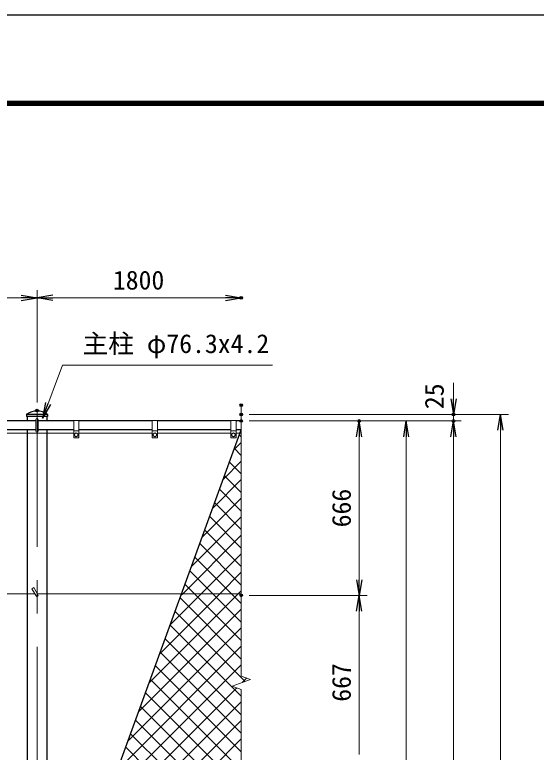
# Model space of a CAD drawing. Units: millimetres, scale not verified. Extents: x -6300 to 6300, y -4455 to 4455.
# Drawn here: x -3152 to -1161, y 1639 to 4455 of the extents above; entities that cross this region are included whole.
import ezdxf
from ezdxf.enums import TextEntityAlignment as Align

# ---------------------------------------------------------------- set-up
doc = ezdxf.new("R2010")
doc.units = ezdxf.units.MM
doc.header["$LTSCALE"] = 20
doc.header["$PDMODE"] = 32
doc.header["$PDSIZE"] = 10
doc.linetypes.add('USER1', pattern=[50.8, 31.75, -6.35, 6.35, -6.35])
for name, color, linetype, lineweight in [('0-0_D-STR1', 1, 'Continuous', 25), ('0-1_D-STR3', 3, 'Continuous', 13), ('0-2_D-BMK', 2, 'USER1', 13), ('0-3_D-STR2', 7, 'Continuous', 13), ('0-4_D-STR-DIM', 7, 'Continuous', 13), ('0-5_0', 7, 'Continuous', 25), ('0-6_Defpoints', 8, 'Continuous', 25), ('0-A_D-STR-TXT', 7, 'Continuous', 13), ('0-C_D-TTL', 7, 'Continuous', 25)]:
    doc.layers.add(name, color=color, linetype=linetype, lineweight=lineweight)
doc.styles.add('ＭＳ ゴシック', font='')
doc.styles.get('ＭＳ ゴシック').set_extended_font_data('MS Gothic')

# ---------------------------------------------------------------- blocks, each defined once
blk = doc.blocks.new('_Open')
at = {"layer": '0-5_0'}
blk.add_line((-20, 3.333), (0, 0), dxfattribs=at)
blk.add_lwpolyline([(-20, -3.333), (0, 0), (-20, 0)], dxfattribs=at)

msp = doc.modelspace()

# ---------------------------------------------------------------- linework, layer by layer
at = {"layer": '0-0_D-STR1'}
for p, q in [((-3107.2, 2929.07), (-3107.2, 2921.01)), ((-3027, 2929.01), (-3107.2, 2929.01)), ((-3027, 2929.07), (-3027, 2921.01)), ((-3071.1, 2904.01), (-3207.1, 2904.01)), ((-3027, 2921.01), (-3107.2, 2921.01)), ((-3105.25, 2921.01), (-3105.25, 2904.01)), ((-2927.1, 2904.01), (-3063.1, 2904.01)), ((-3028.95, 2904.01), (-3028.95, 2921.01)), ((-2627.1, 2904.01), (-2907.1, 2904.01)), ((-2327.1, 2904.01), (-2607.1, 2904.01)), ((-2287.1, 2904.01), (-2307.1, 2904.01)), ((-3071.1, 2870.01), (-3207.1, 2870.01)), ((-3105.25, 2870.01), (-3105.25, 921.01)), ((-2927.1, 2870.01), (-3063.1, 2870.01)), ((-3028.95, 921.01), (-3028.95, 2870.01)), ((-2627.1, 2870.01), (-2907.1, 2870.01)), ((-2327.1, 2870.01), (-2607.1, 2870.01)), ((-2287.1, 2870.01), (-2307.1, 2870.01))]:
    msp.add_line(p, q, dxfattribs=at)
for centre, radius, start, end in [((-3105.7, 2929.07), 1.5, 123.03241, 180), ((-3067.1, 2869.7), 72.31, 56.96759, 123.03241), ((-3028.5, 2929.07), 1.5, 0, 56.96759)]:
    msp.add_arc(centre, radius, start, end, dxfattribs=at)
at = {"layer": '0-1_D-STR3'}
for p, q in [((-3071.1, 2865.01), (-3071.1, 2909.01)), ((-3063.1, 2865.01), (-3063.1, 2909.01)), ((-2927.1, 2906.01), (-2927.1, 2841.01)), ((-2907.1, 2906.01), (-2927.1, 2906.01)), ((-2907.1, 2906.01), (-2907.1, 2841.01)), ((-2627.1, 2906.01), (-2627.1, 2841.01)), ((-2607.1, 2906.01), (-2627.1, 2906.01)), ((-2607.1, 2906.01), (-2607.1, 2841.01)), ((-2327.1, 2906.01), (-2327.1, 2841.01)), ((-2307.1, 2906.01), (-2327.1, 2906.01)), ((-2307.1, 2906.01), (-2307.1, 2841.01)), ((-3207.1, 2857.01), (-2927.1, 2857.01)), ((-2907.1, 2866.01), (-2927.1, 2866.01)), ((-2923.6, 2854.75), (-2917.1, 2858.51)), ((-2923.6, 2854.75), (-2923.6, 2847.27)), ((-2917.1, 2858.51), (-2910.6, 2854.75)), ((-2910.6, 2854.75), (-2910.6, 2847.27)), ((-2907.1, 2857.01), (-2627.1, 2857.01)), ((-2607.1, 2866.01), (-2627.1, 2866.01)), ((-2623.6, 2854.75), (-2617.1, 2858.51)), ((-2623.6, 2854.75), (-2623.6, 2847.27)), ((-2617.1, 2858.51), (-2610.6, 2854.75)), ((-2610.6, 2854.75), (-2610.6, 2847.27)), ((-2607.1, 2857.01), (-2327.1, 2857.01)), ((-2307.1, 2866.01), (-2327.1, 2866.01)), ((-2323.6, 2854.75), (-2317.1, 2858.51)), ((-2323.6, 2854.75), (-2323.6, 2847.27)), ((-2317.1, 2858.51), (-2310.6, 2854.75)), ((-2310.6, 2854.75), (-2310.6, 2847.27)), ((-2307.1, 2857.01), (-2287.1, 2857.01)), ((-2909.1, 2839.01), (-2925.1, 2839.01)), ((-2609.1, 2839.01), (-2625.1, 2839.01)), ((-2309.1, 2839.01), (-2325.1, 2839.01)), ((-3086.5, 2263.6), (-3079.57, 2267.6)), ((-3086.5, 2263.6), (-3070.57, 2236.01)), ((-3079.57, 2267.6), (-3063.64, 2240.01)), ((-3075.19, 2244.01), (-4865.95, 2244.01)), ((-2287.1, 2244.01), (-3065.95, 2244.01))]:
    msp.add_line(p, q, dxfattribs=at)
for points in [[(-2923.6, 2847.27), (-2917.1, 2843.51), (-2910.6, 2847.27)], [(-2623.6, 2847.27), (-2617.1, 2843.51), (-2610.6, 2847.27)], [(-2323.6, 2847.27), (-2317.1, 2843.51), (-2310.6, 2847.27)]]:
    msp.add_lwpolyline(points, dxfattribs=at)
for centre in [(-2917.1, 2851.01), (-2617.1, 2851.01), (-2317.1, 2851.01)]:
    msp.add_circle(centre, 6.49, dxfattribs=at)
for centre, radius, start, end in [((-3067.1, 2909.01), 4, 0, 180), ((-3067.1, 2865.01), 4, 180, 0), ((-2925.1, 2841.01), 2, 180, 270), ((-2909.1, 2841.01), 2, 270, 0), ((-2625.1, 2841.01), 2, 180, 270), ((-2609.1, 2841.01), 2, 270, 0), ((-2325.1, 2841.01), 2, 180, 270), ((-2309.1, 2841.01), 2, 270, 0), ((-3067.1, 2238.01), 4, 210, 30)]:
    msp.add_arc(centre, radius, start, end, dxfattribs=at)
at = {"layer": '0-2_D-BMK'}
msp.add_line((-3067.1, -1640.99), (-3067.1, 2944.01), dxfattribs=at)
at = {"layer": '0-3_D-STR2'}
for p, q in [((-2287.1, 2843.05), (-2294.41, 2850.36)), ((-2315.15, 2793.38), (-2287.1, 2821.42)), ((-2287.1, 2772.34), (-2313.28, 2798.51)), ((-2355.61, 2682.21), (-2287.1, 2750.71)), ((-2287.1, 2701.63), (-2332.15, 2746.67)), ((-2396.07, 2571.03), (-2287.1, 2680)), ((-2287.1, 2630.92), (-2351.02, 2694.83)), ((-2287.1, 2560.21), (-2369.88, 2642.99)), ((-2436.54, 2459.86), (-2287.1, 2609.29)), ((-2287.1, 2489.5), (-2388.75, 2591.15)), ((-2477, 2348.68), (-2287.1, 2538.58)), ((-2287.1, 2418.79), (-2407.62, 2539.3)), ((-2287.1, 2348.07), (-2426.49, 2487.46)), ((-2510.96, 2244.01), (-2287.1, 2467.87)), ((-2287.1, 2277.36), (-2445.36, 2435.62)), ((-2440.25, 2244.01), (-2287.1, 2397.16)), ((-2324.46, 2244.01), (-2464.23, 2383.78)), ((-2395.17, 2244.01), (-2483.1, 2331.94)), ((-2369.54, 2244.01), (-2287.1, 2326.45)), ((-2465.88, 2244.01), (-2501.97, 2280.1)), ((-2298.83, 2244.01), (-2287.1, 2255.74)), ((-2638.86, 1903.98), (-2298.83, 2244.01)), ((-2598.4, 2015.16), (-2369.54, 2244.01)), ((-2557.93, 2126.33), (-2440.25, 2244.01)), ((-2287.1, 1994.52), (-2520.84, 2228.25)), ((-2517.47, 2237.51), (-2510.96, 2244.01)), ((-2287.1, 2065.23), (-2465.88, 2244.01)), ((-2287.1, 2135.94), (-2395.17, 2244.01)), ((-2287.1, 2206.65), (-2324.46, 2244.01)), ((-2679.33, 1792.8), (-2287.1, 2185.03)), ((-2272.95, 1909.66), (-2539.7, 2176.41)), ((-2719.79, 1681.63), (-2287.1, 2114.32)), ((-2287.1, 1853.1), (-2558.57, 2124.57)), ((-2287.1, 1782.39), (-2577.44, 2072.73)), ((-2753.7, 1577.01), (-2287.1, 2043.61)), ((-2287.1, 1711.68), (-2596.31, 2020.89)), ((-2682.99, 1577.01), (-2287.1, 1972.9)), ((-2287.1, 1640.97), (-2615.18, 1969.04)), ((-2293.86, 1577.01), (-2634.05, 1917.2)), ((-2283.45, 1905.84), (-2266.59, 1922.7)), ((-2364.57, 1577.01), (-2652.92, 1865.36)), ((-2541.57, 1577.01), (-2287.1, 1831.47)), ((-2435.28, 1577.01), (-2671.79, 1813.52)), ((-2505.99, 1577.01), (-2690.66, 1761.68)), ((-2470.86, 1577.01), (-2287.1, 1760.76)), ((-2576.7, 1577.01), (-2709.52, 1709.84)), ((-2400.14, 1577.01), (-2287.1, 1690.05)), ((-2647.41, 1577.01), (-2728.39, 1657.99))]:
    msp.add_line(p, q, dxfattribs=at)
msp.add_lwpolyline([(-2841.18, 1348.1), (-2612.28, 1577.01), (-2304.2, 1885.08)], dxfattribs=at)
at = {"layer": '0-4_D-STR-DIM'}
for p, q in [((-3067.1, 2974.01), (-3067.1, 3404.01)), ((-3067.1, 2974.01), (-3067.1, 3404.01)), ((-3127.1, 3374.01), (-4807.1, 3374.01)), ((-3007.1, 3374.01), (-2347.1, 3374.01)), ((-1477.1, 2989.01), (-1477.1, 3049.01)), ((-2287.1, 2964.01), (-2287.1, 1930.16)), ((-2257.1, 2929.01), (-1267.1, 2929.01)), ((-2257.1, 2929.01), (-1447.1, 2929.01)), ((-1477.1, 2904.01), (-1477.1, 2929.01)), ((-2257.1, 2904.01), (-1627.1, 2904.01)), ((-2257.1, 2904.01), (-1447.1, 2904.01)), ((-2257.1, 2904.01), (-1447.1, 2904.01)), ((-2257.1, 2904.01), (-1807.1, 2904.01)), ((-1297.1, 2869.01), (-1297.1, -1565.99)), ((-1837.1, 2298.01), (-1837.1, 2844.01)), ((-1657.1, 2844.01), (-1657.1, -1035.99)), ((-1477.1, -1065.99), (-1477.1, 2844.01)), ((-1477.1, 2844.01), (-1477.1, 2784.01)), ((-2257.1, 2238.01), (-1807.1, 2238.01)), ((-2257.1, 2238.01), (-1807.1, 2238.01)), ((-1837.1, 2178.01), (-1837.1, 1631.01)), ((-2322.34, 1891.69), (-2251.87, 1917.34)), ((-2251.87, 1917.34), (-2287.1, 1930.16)), ((-2287.1, 1878.86), (-2322.34, 1891.69)), ((-2287.1, 1878.86), (-2287.1, -70.84))]:
    msp.add_line(p, q, dxfattribs=at)
at = {"layer": '0-6_Defpoints'}
msp.add_line((-3723.48, -1075.99), (-2287.1, 2870.43), dxfattribs=at)
for p in [(-2287.1, 3374.01), (-2287.1, 2964.01), (-3067.1, 2944.01), (-2287.1, 2929.01), (-1477.1, 2929.01), (-2287.1, 2904.01), (-1837.1, 2904.01), (-1477.1, 2904.01), (-2287.1, 2238.01)]:
    msp.add_point(p, dxfattribs=at)
at = {"layer": '0-A_D-STR-TXT'}
msp.add_lwpolyline([(-2168.01, 3117.51), (-2970.03, 3117.51), (-3045.43, 2916.24)], dxfattribs=at)
at = {"layer": '0-C_D-TTL', "color": 2}
msp.add_lwpolyline([(-6300, 4455), (6300, 4455), (6300, -4455), (-6300, -4455)], close=True, dxfattribs=at)
at = {"layer": '0-C_D-TTL'}
for points in [[(-5895, 4125), (5895, 4125), (5895, -4125), (-5895, -4125)], [(-5891.25, 4121.25), (5891.25, 4121.25), (5891.25, -4121.25), (-5891.25, -4121.25)], [(-5887.5, 4117.5), (5887.5, 4117.5), (5887.5, -4117.5), (-5887.5, -4117.5)], [(-5883.75, 4113.75), (5883.75, 4113.75), (5883.75, -4113.75), (-5883.75, -4113.75)], [(-5880, 4110), (5880, 4110), (5880, -4110), (-5880, -4110)]]:
    msp.add_lwpolyline(points, close=True, dxfattribs=at)

# ---------------------------------------------------------------- block references
at = {"layer": '0-4_D-STR-DIM', "xscale": 3, "yscale": 3}
for p in [(-3067.1, 3374.01), (-2287.1, 3374.01)]:
    msp.add_blockref('_Open', p, dxfattribs=at)
for p, rotation in [((-3067.1, 3374.01), 180), ((-1477.1, 2929.01), 270), ((-1297.1, 2929.01), 90), ((-1837.1, 2904.01), 90), ((-1657.1, 2904.01), 90), ((-1477.1, 2904.01), 90), ((-1477.1, 2904.01), 90), ((-1837.1, 2238.01), 270), ((-1837.1, 2238.01), 90)]:
    msp.add_blockref('_Open', p, dxfattribs=dict(at, rotation=rotation))
at = {"layer": '0-A_D-STR-TXT', "xscale": 3, "yscale": 3, "rotation": 249.46512}
msp.add_blockref('_Open', (-3046.13, 2914.36), dxfattribs=at)

# ---------------------------------------------------------------- texts
at = {"layer": '0-4_D-STR-DIM', "style": 'ＭＳ ゴシック'}
msp.add_text('1800', height=72.14, dxfattribs=at).set_placement((-2777.45, 3384.13), align=Align.BOTTOM_LEFT)
for s, p in [('25', (-1492.58, 2949.21)), ('666', (-1847.23, 2497.92)), ('667', (-1847.23, 1831.99))]:
    msp.add_text(s, height=72.14, rotation=90, dxfattribs=at).set_placement(p, align=Align.BOTTOM_LEFT)
at = {"layer": '0-A_D-STR-TXT', "style": 'ＭＳ ゴシック'}
msp.add_text('主柱 φ76.3x4.2', height=72.14, dxfattribs=at).set_placement((-2893.65, 3141.53), align=Align.BOTTOM_LEFT)

doc.saveas('drawing.dxf')
